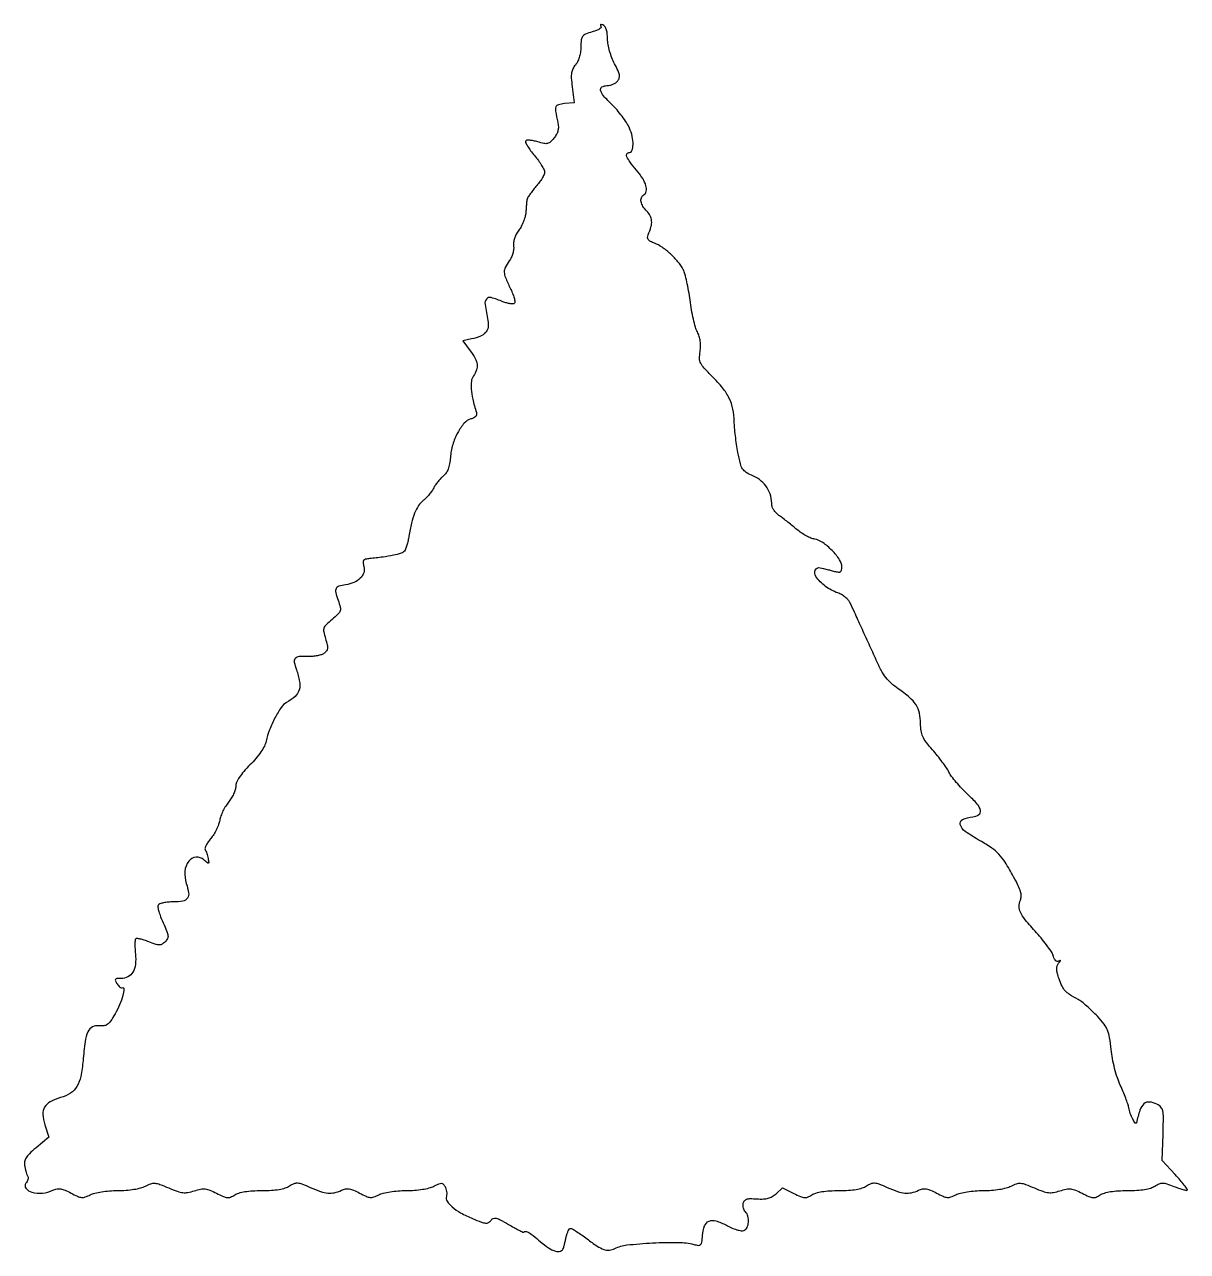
# Model space of a CAD drawing. Extents: x 1 to 400, y 0 to 421.
import ezdxf

# ---------------------------------------------------------------- set-up
doc = ezdxf.new("R2010")
doc.units = 0

msp = doc.modelspace()

# ---------------------------------------------------------------- linework, layer by layer
msp.add_lwpolyline([(198.340017, 420.386905, -0.358684), (198.369812, 419.958724, -0.0922), (197.832491, 419.440188, -0.05201), (196.785071, 418.89515, -0.024551), (195.340017, 418.405366, 0.023792), (193.045784, 417.631642, 0.139652), (192.044093, 416.869592, 0.134919), (191.5766, 415.680939, 0.02166), (191.417703, 413.169417, -0.033262), (191.260592, 411.354876, -0.035973), (190.865133, 409.625334, -0.039028), (190.279151, 408.135423, -0.070826), (189.547656, 407.05266, 0.066513), (188.673004, 405.781655, 0.080844), (188.234511, 404.405984, 0.053663), (188.16036, 402.553461, 0.014271), (188.443402, 399.606699), (189.126898, 394.136181), (185.813449, 393.818091, 0.044164), (183.701179, 393.425038, 0.241673), (182.875194, 392.660938, 0.13188), (182.747935, 391.21521, 0.010802), (183.493207, 387.462634, -0.042559), (183.702386, 385.894228, -0.069893), (183.579518, 384.563019, -0.069879), (183.094617, 383.317001, -0.042525), (182.206564, 382.006768, -0.033632), (180.967212, 380.670795, -0.132191), (179.986149, 380.143973, -0.11168), (178.781671, 380.134933, -0.020715), (176.625073, 380.700232, 0.022837), (175.200663, 381.067157, 0.033421), (173.918998, 381.247293, 0.035356), (172.912292, 381.24944, 0.241718), (172.50067, 381.001085, 0.258927), (172.476076, 380.476502, 0.020087), (173.174848, 379.197543, 0.023437), (174.194775, 377.664583, 0.015516), (175.499688, 376.000373, -0.016443), (176.839867, 374.284643, -0.020136), (177.971783, 372.593978, -0.019027), (178.798768, 371.121247, -0.118958), (179, 370.287401, -0.11353), (178.815921, 369.487143, -0.023394), (178.11875, 368.207832, -0.023486), (177.148434, 366.76709, -0.020219), (176, 365.347219, 0.014479), (174.843074, 363.94995, 0.017726), (173.848061, 362.57713, 0.016373), (173.099968, 361.381201, 0.108809), (172.887018, 360.715204, 0.002302), (172.828468, 360.052371, 0.000549), (172.737402, 358.949714, 0.000565), (172.635632, 357.683046, 0.000559), (172.536343, 356.411481, -0.049249), (172.289293, 355.016053, -0.026762), (171.729185, 353.365531, -0.026404), (170.973216, 351.732146, -0.037612), (170.12235, 350.379357, 0.038437), (169.267527, 349.015292, 0.04118), (168.654021, 347.566841, 0.044591), (168.328305, 346.170798, 0.074638), (168.339023, 344.967876, -0.0712), (168.35701, 343.82602, -0.038421), (168.072555, 342.445558, -0.037167), (167.555643, 341.048234, -0.04606), (166.865999, 339.84563, 0.034435), (165.505865, 337.596463, 0.128128), (165.147355, 335.994603, 0.091749), (165.55813, 334.137374, 0.0129), (167.188606, 330.548691, -0.018154), (167.974305, 328.769975, -0.026799), (168.520821, 327.153679, -0.025134), (168.816981, 325.842945, -0.244017), (168.650441, 325.317108, -0.197437), (168.168736, 325.115975, -0.036872), (167.193682, 325.182413, -0.034485), (165.994904, 325.438783, -0.025499), (164.711835, 325.879146, 0.026145), (160.600522, 327.284262, 0.301313), (159.053098, 326.79152, 0.209405), (158.555132, 324.951907, 0.01395), (159.537008, 319.443118, -0.086581), (159.611247, 317.090979, -0.146659), (158.792, 315.316008, -0.117106), (156.96086, 314.025308, -0.044674), (153.952234, 313.12244), (150.916795, 312.5), (153.458398, 309.05572, -0.031181), (155.188814, 306.376025, -0.096222), (155.862381, 304.337914, -0.120724), (155.650447, 302.469608, -0.064533), (154.566709, 300.398702, 0.119457), (153.849818, 298.56793, 0.053837), (153.777478, 295.972791, 0.038025), (154.322739, 292.499492, 0.015384), (155.567706, 287.866075, -0.10489), (155.63122, 287.113924, -0.142551), (155.362406, 286.491983, -0.110638), (154.733167, 286.004379, -0.04828), (153.732463, 285.6477, 0.154537), (151.416033, 284.219336, 0.05452), (149.178768, 280.967741, 0.050298), (147.450125, 276.800532, 0.054415), (146.646323, 272.481021, -0.024827), (146.365816, 270.246899, -0.045997), (145.884801, 268.48472, -0.057115), (145.189533, 267.124457, -0.07817), (144.260922, 266.112832, 0.034966), (143.392081, 265.316248, 0.020006), (142.454683, 264.244975, 0.019911), (141.593963, 263.086585, 0.031067), (140.958228, 262.018999, -0.034322), (140.305741, 260.939314, -0.020286), (139.390699, 259.742555, -0.020241), (138.375385, 258.616712, -0.032507), (137.413579, 257.753362, 0.081042), (135.749724, 255.940441, 0.048586), (134.387091, 253.346705, 0.038381), (133.286302, 249.90916, 0.020134), (132.424969, 245.5, -0.016933), (132.120085, 243.884422, -0.01839), (131.713297, 242.337594, -0.018191), (131.270034, 241.044809, -0.080361), (130.866468, 240.351383, -0.145311), (129.739199, 239.588839, -0.022967), (127.127119, 238.893356, -0.020717), (123.545103, 238.267903, -0.009912), (118.90222, 237.747529, 0.032542), (117.49468, 237.524927, 0.18598), (116.877223, 237.111801, 0.187633), (116.699624, 236.393591, 0.033209), (116.973313, 235.007395, -0.145426), (116.91586, 232.918917, -0.118315), (115.737497, 231.004984, -0.096027), (113.56233, 229.542509, -0.066933), (110.70143, 228.760601, 0.037778), (108.397845, 228.272868, 0.212676), (107.461234, 227.478714, 0.175899), (107.327232, 226.145557, 0.024735), (108.15092, 223.459183, -0.021626), (108.89039, 221.099885, -0.143186), (108.861126, 219.878388, -0.126829), (108.179498, 218.792866, -0.015541), (106.065874, 216.913853, 0.016879), (103.990666, 215.059033, 0.120759), (103.273043, 213.932783, 0.134702), (103.197541, 212.658109, 0.02288), (103.816001, 210.279536, -0.016107), (104.398099, 208.159121, -0.083726), (104.481037, 206.952827, -0.136734), (104.144012, 206.084414, -0.072673), (103.320782, 205.26394, -0.081472), (102.418065, 204.798504, -0.0296), (101.019709, 204.435064, -0.028414), (99.413987, 204.21159, -0.030168), (97.825305, 204.177977, 0.026207), (94.725803, 204.136943, 0.197263), (93.43539, 203.505363, 0.235107), (93.089623, 202.227641, 0.037375), (93.8082, 199.653869, -0.039317), (94.927724, 195.583124, -0.120409), (94.786053, 192.744978, -0.136811), (93.377919, 190.506308, -0.057158), (90.457768, 188.407466, 0.117092), (88.639601, 186.740213, 0.026914), (86.477846, 183.14798, 0.028482), (84.567845, 178.993954, 0.042768), (83.433297, 175.171625, -0.067537), (82.834466, 173.467503, -0.030724), (81.629361, 171.430469, -0.027157), (79.949125, 169.219984, -0.020291), (77.874006, 166.969244, 0.017302), (75.755051, 164.698341, 0.032594), (74.236284, 162.704784, 0.041002), (73.293557, 160.995061, 0.105881), (73, 159.624344, -0.074414), (72.827242, 158.469982, -0.03267), (72.277839, 157.021036, -0.031422), (71.482495, 155.531949, -0.036545), (70.54158, 154.231784, 0.036579), (69.557377, 152.87161, 0.024803), (68.634018, 151.19601, 0.025046), (67.900023, 149.479037, 0.044908), (67.5, 148, -0.045003), (67.09953, 146.520416, -0.025043), (66.364018, 144.801655, -0.024795), (65.438494, 143.123505, -0.036497), (64.451733, 141.760269, 0.024904), (63.548734, 140.571711, 0.035064), (62.876245, 139.423456, 0.037809), (62.484199, 138.453545, 0.218931), (62.550007, 137.919087, -0.046398), (62.794437, 137.426781, -0.014569), (63.068308, 136.650036, -0.014416), (63.324996, 135.760761, -0.015483), (63.523305, 134.878988, -0.009817), (63.751888, 133.552282, -0.363424), (63.603599, 133.308331, -0.265004), (63.278537, 133.371066, -0.006703), (62.111229, 134.399339, 0.207701), (59.378036, 135.323279, 0.213983), (56.882465, 133.943034, 0.141175), (55.564271, 130.477672, 0.100781), (56.055194, 126.332762, -0.041561), (56.830756, 123.103446, -0.194062), (56.401731, 121.277177, -0.19822), (54.834469, 120.282896, -0.043519), (51.590402, 120, 0.0229), (49.828012, 119.919241, 0.02982), (48.231542, 119.675988, 0.030402), (46.971297, 119.325015, 0.172898), (46.436331, 118.896981, 0.182487), (46.298963, 118.192487, 0.023739), (46.632692, 116.670814, 0.025125), (47.22814, 114.834764, 0.018548), (48.062078, 112.86746, -0.009169), (49.386828, 109.898515, -0.073867), (49.761066, 108.456291, -0.14924), (49.561364, 107.417186, -0.074949), (48.760262, 106.331691, -0.055695), (47.711558, 105.493789, -0.140555), (46.782312, 105.222987, -0.084245), (45.561751, 105.424729, -0.012179), (43.188752, 106.3078, 0.015761), (41.630468, 106.875014, 0.023234), (40.227833, 107.264887, 0.020083), (39.088269, 107.477547, 0.236711), (38.673029, 107.339696, 0.181202), (38.476796, 106.908275, 0.013279), (38.421429, 105.584888, 0.017158), (38.452359, 103.962091, 0.012102), (38.593747, 102.143108, -0.050573), (38.596334, 98.532278, -0.10913), (37.732527, 95.905811, -0.143307), (36.038866, 94.324899, -0.117107), (33.617945, 93.75, 0.020223), (32.249523, 93.694631, 0.215704), (31.774306, 93.431442, 0.275077), (31.724212, 92.94798, 0.031164), (32.269741, 91.939683, 0.034517), (32.750847, 91.276014, 0.052487), (33.261863, 90.780837, 0.068222), (33.725894, 90.509859, 0.240981), (34.05958, 90.536822, -0.606279), (34.659762, 90.179927, -0.053302), (34.291529, 87.930002, -0.033432), (33.15812, 84.680167, -0.031932), (31.586936, 81.558133, -0.016458), (30.047288, 79.118671, -0.08517), (28.945908, 77.97336, -0.130259), (27.760786, 77.505551, -0.060772), (26.097064, 77.513027, 0.153963), (23.844365, 77.103946, 0.164816), (22.307371, 75.483381, 0.074066), (21.311859, 72.077618, 0.013947), (20.606791, 65.612267, -0.028501), (19.851743, 60.164359, -0.086956), (18.51287, 56.693708, -0.114199), (16.316151, 54.424051, -0.070923), (12.935492, 52.862527, 0.046962), (9.339132, 51.405404, 0.14204), (7.444394, 49.600938, 0.15087), (6.872148, 47.136098, 0.0553), (7.526156, 43.579351), (8.821724, 39.274504), (4.476204, 35.6421, 0.015677), (2.195979, 33.611316, 0.065971), (1.045698, 32.18913, 0.104693), (0.580161, 30.871875, 0.077774), (0.617526, 29.32492, 0.012239), (0.843113, 28.23372, 0.012937), (1.118193, 27.175034, 0.012637), (1.401295, 26.27691, 0.055794), (1.638274, 25.776268, -0.14163), (1.75885, 25.344272, -0.064665), (1.67734, 24.758883, -0.056474), (1.422058, 24.120353, -0.049933), (1.021523, 23.525934, 0.353358), (0.99818, 21.783806, 0.163357), (3.020386, 20.455982, 0.086341), (6.703179, 20.142525, 0.085251), (10.293031, 21.087652, -0.059221), (11.679738, 21.530666, -0.086052), (12.961134, 21.555322, -0.064454), (14.4305, 21.130934, -0.020529), (16.48417, 20.136482, 0.01694), (18.755921, 19.016234, 0.084094), (20.128461, 18.656307, 0.106508), (21.383046, 18.812105, 0.035386), (23.094426, 19.548829, -0.060002), (24.643811, 20.127409, -0.021115), (26.97569, 20.588717, -0.019973), (29.689645, 20.897094, -0.018302), (32.5, 21, 0.018165), (35.384952, 21.104844, 0.021467), (38.096914, 21.419692, 0.02338), (40.416479, 21.902602, 0.05637), (42.051896, 22.526836, -0.038096), (43.906213, 23.313223, -0.101669), (45.324994, 23.487608, -0.069952), (46.993631, 23.114436, -0.011641), (50.050795, 21.882803, 0.015384), (52.963068, 20.7348, 0.058459), (54.864633, 20.293689, 0.072886), (56.595309, 20.353177, 0.033083), (58.798559, 20.906417, -0.028439), (60.962944, 21.471299, -0.077312), (62.54151, 21.540982, -0.070834), (64.14523, 21.128692, -0.021152), (66.441244, 20.060748, 0.014566), (68.781913, 18.934314, 0.082955), (70.114111, 18.588651, 0.12112), (71.243626, 18.76251, 0.046596), (72.65606, 19.510298, -0.076026), (74.065617, 20.153819, -0.029614), (76.163091, 20.616935, -0.024796), (78.818345, 20.906214, -0.014735), (82, 21, 0.014514), (85.26753, 21.09487, 0.026664), (87.912192, 21.39062, 0.033012), (89.988075, 21.878168, 0.070958), (91.473032, 22.574287, -0.045721), (93.000405, 23.386346, -0.117453), (94.226653, 23.588579, -0.075172), (95.727393, 23.25228, -0.011491), (98.564967, 22.074287, 0.019908), (102.123185, 20.666848, 0.061362), (104.647155, 20.11758, 0.07914), (106.855777, 20.264095, 0.050878), (109.293031, 21.087652, -0.059221), (110.679738, 21.530666, -0.086052), (111.961134, 21.555322, -0.064454), (113.4305, 21.130934, -0.020529), (115.48417, 20.136482, 0.01694), (117.755921, 19.016234, 0.084094), (119.128461, 18.656307, 0.106508), (120.383046, 18.812105, 0.035386), (122.094426, 19.548829, -0.060002), (123.643811, 20.127409, -0.021115), (125.97569, 20.588717, -0.019973), (128.689645, 20.897094, -0.018302), (131.5, 21, 0.01821), (134.359276, 21.104167, 0.020946), (137.071803, 21.416708, 0.022597), (139.394807, 21.891926, 0.057633), (140.999977, 22.499988, -0.014513), (142.718855, 23.326543, -0.11459), (143.581041, 23.493267, -0.198731), (144.198584, 23.210408, -0.059751), (144.819555, 22.357955, -0.053234), (145.139802, 21.608528, -0.037553), (145.342002, 20.714386, -0.038016), (145.405977, 19.819072, -0.062862), (145.3077, 19.068645, 0.206859), (145.576063, 17.318881, 0.075803), (147.24514, 15.382777, 0.052222), (150.170277, 13.365811, 0.024847), (154.293854, 11.37578, 0.008781), (157.279881, 10.174859, 0.06599), (158.759193, 9.82375, 0.150719), (159.725188, 10.017496, 0.111027), (160.55184, 10.740009, -0.125773), (161.369848, 11.414032, -0.166018), (162.323389, 11.519276, -0.068724), (163.758545, 10.985069, -0.00913), (166.58718, 9.396041, 0.005506), (168.488663, 8.30965, 0.008939), (170.130297, 7.433624, 0.003284), (171.538955, 6.7256, 0.316843), (171.75, 6.758468, -0.243477), (172.477524, 6.975976, -0.081449), (173.552911, 6.58381, -0.041343), (175.115643, 5.526424, -0.00999), (177.510929, 3.519184, 0.031622), (180.371109, 1.32567, 0.078295), (182.760152, 0.216256, 0.149279), (184.459895, 0.24668, 0.244102), (185.447862, 1.25, 0.011017), (185.635651, 1.910977, 0.003177), (185.89684, 2.940625, 0.003194), (186.176579, 4.105472, 0.003398), (186.435529, 5.25, -0.029521), (186.73237, 6.303148, -0.041907), (187.126751, 7.192188, -0.048691), (187.553745, 7.818212, -0.222281), (187.942456, 8, -0.134855), (188.500967, 7.846574, -0.008427), (189.970834, 6.939234, -0.011958), (191.699547, 5.772208, -0.008562), (193.577631, 4.38888, 0.016323), (197.005947, 1.944855, 0.063501), (199.336699, 0.790511, 0.10443), (201.235395, 0.552092, 0.098571), (203.11166, 1.091005, -0.092905), (207.230918, 2.324403, -0.013289), (216.050315, 3.02323, -0.014918), (224.941262, 3.224743, -0.06393), (230.183443, 2.513466, 0.033451), (231.787403, 2.195552, 0.233985), (232.520327, 2.447339, 0.160882), (232.923719, 3.259163, 0.014494), (233.183443, 5.544869, -0.063889), (233.900564, 8.880542, -0.208765), (235.406783, 10.494167, -0.181575), (237.783939, 10.610634, -0.04746), (241.355285, 9.079054, 0.024319), (243.158405, 8.205047, 0.029207), (244.93248, 7.568852, 0.030326), (246.458522, 7.21911, 0.133552), (247.368684, 7.311236, 0.191218), (248.446239, 8.303636, 0.091408), (248.949861, 10.149683, 0.085284), (248.774528, 12.180213, 0.133054), (247.90622, 13.69378, -0.084113), (247.513295, 14.247007, -0.050607), (247.237597, 15.005559, -0.048934), (247.111728, 15.84012, -0.060613), (247.166002, 16.623465, -0.113182), (247.566092, 17.529929, -0.155183), (248.28601, 18.04587, -0.080905), (249.548488, 18.239849, -0.01577), (251.856501, 18.146232, 0.025614), (254.078357, 18.099876, 0.058207), (255.737295, 18.3449, 0.069689), (257.104586, 18.926329, 0.053291), (258.402061, 19.907991), (260.610685, 21.982886), (264.496586, 20.00174, 0.014942), (266.800408, 18.912644, 0.083216), (268.122035, 18.581269, 0.119722), (269.24675, 18.761265, 0.045792), (270.65606, 19.510298, -0.076026), (272.065617, 20.153819, -0.029614), (274.163091, 20.616935, -0.024796), (276.818345, 20.906214, -0.014735), (280, 21, 0.014514), (283.26753, 21.09487, 0.026664), (285.912192, 21.39062, 0.033012), (287.988075, 21.878168, 0.070958), (289.473032, 22.574287, -0.045721), (291.000405, 23.386346, -0.117453), (292.226653, 23.588579, -0.075172), (293.727393, 23.25228, -0.011491), (296.564967, 22.074287, 0.019908), (300.123185, 20.666848, 0.061362), (302.647155, 20.11758, 0.07914), (304.855777, 20.264095, 0.050878), (307.293031, 21.087652, -0.059221), (308.679738, 21.530666, -0.086052), (309.961134, 21.555322, -0.064454), (311.4305, 21.130934, -0.020529), (313.48417, 20.136482, 0.01694), (315.755921, 19.016234, 0.084094), (317.128461, 18.656307, 0.106508), (318.383046, 18.812105, 0.035386), (320.094426, 19.548829, -0.060002), (321.643811, 20.127409, -0.021115), (323.97569, 20.588717, -0.019973), (326.689645, 20.897094, -0.018302), (329.5, 21, 0.018165), (332.384952, 21.104844, 0.021467), (335.096914, 21.419692, 0.02338), (337.416479, 21.902602, 0.05637), (339.051896, 22.526836, -0.038096), (340.906213, 23.313223, -0.101669), (342.324994, 23.487608, -0.069952), (343.993631, 23.114436, -0.011641), (347.050795, 21.882803, 0.015384), (349.963068, 20.7348, 0.058459), (351.864633, 20.293689, 0.072886), (353.595309, 20.353177, 0.033083), (355.798559, 20.906417, -0.028439), (357.962944, 21.471299, -0.077312), (359.54151, 21.540982, -0.070834), (361.14523, 21.128692, -0.021152), (363.441244, 20.060748, 0.014566), (365.781913, 18.934314, 0.082955), (367.114111, 18.588651, 0.12112), (368.243626, 18.76251, 0.046596), (369.65606, 19.510298, -0.076026), (371.065617, 20.153819, -0.029614), (373.163091, 20.616935, -0.024796), (375.818345, 20.906214, -0.014735), (379, 21, 0.014602), (382.232272, 21.094417, 0.025886), (384.881264, 21.387431, 0.03161), (386.965144, 21.864653, 0.073059), (388.418532, 22.538577, -0.042392), (389.881087, 23.328683, -0.107868), (391.057904, 23.561932, -0.076296), (392.461571, 23.318765, -0.014196), (394.924836, 22.413398, 0.011385), (396.548724, 21.80616, 0.017411), (397.984709, 21.361557, 0.012128), (399.16647, 21.070882, 0.255961), (399.502337, 21.169004, 0.369806), (399.5271, 21.490055, 0.007421), (398.468746, 22.89305, 0.013812), (397.100307, 24.555331, 0.008368), (395.394834, 26.449205), (390.867968, 31.310043), (391.183984, 40.357069, 0.00479), (391.328441, 46.057354, 0.053938), (391.120812, 48.307457, 0.138027), (390.458939, 49.597298, 0.088665), (389.106735, 50.615686, 0.092524), (386.534409, 51.366841, 0.212281), (384.658235, 50.747677, 0.129678), (383.25176, 48.580985, 0.02839), (382.094591, 44.25, -0.634175), (381.673128, 44.148585, -0.050551), (380.842402, 45.428859, -0.032313), (379.954499, 47.471982, -0.041516), (379.423306, 49.449903, 0.036065), (379.102383, 50.699, 0.009108), (378.398804, 52.676662, 0.009246), (377.509502, 54.912865, 0.009217), (376.537227, 57.11705, -0.029114), (375.521984, 59.691322, -0.016669), (374.585628, 62.897966, -0.016391), (373.837239, 66.276543, -0.021751), (373.392634, 69.392817, 0.01494), (372.862784, 73.506466, 0.059313), (372.168721, 75.952696, 0.066071), (370.957547, 78.034611, 0.021469), (368.654728, 80.75875, 0.013813), (366.916532, 82.542957, 0.012918), (365.044105, 84.269904, 0.013012), (363.30304, 85.716098, 0.04237), (362.051869, 86.540186, -0.015078), (359.112491, 88.254137, -0.066708), (357.572842, 89.528163, -0.078288), (356.545289, 91.062679, -0.025491), (355.523552, 93.599968, -0.018323), (354.919885, 95.585097, -0.056105), (354.714894, 96.974572, -0.083989), (354.856971, 98.034892, -0.094467), (355.339812, 98.941958, 0.007817), (355.889879, 99.647939, 0.157276), (355.978126, 99.902032, 0.559782), (355.866943, 99.973678, 0.022901), (355.356674, 99.698869, -0.173679), (354.855124, 99.599348, -0.15148), (354.370823, 99.832526, -0.098195), (353.950118, 100.414847, -0.046026), (353.640672, 101.295539, 0.080824), (353.11149, 102.522465, 0.013918), (351.684046, 104.625463, 0.014835), (349.848961, 107.020282, 0.012775), (347.783999, 109.427336, -0.00984), (343.914638, 113.884503, -0.058647), (342.234549, 116.459624, -0.117976), (341.768975, 118.483964, -0.104347), (342.235166, 120.601013, 0.105058), (342.528167, 121.940546, 0.071887), (342.313979, 123.488075, 0.043819), (341.521675, 125.539071, 0.012152), (339.925544, 128.601013, 0.011675), (336.992772, 133.627411, 0.049673), (334.887894, 136.391685, 0.057557), (332.430033, 138.486195, 0.019242), (328.403644, 140.967471, -0.024185), (323.316975, 144.171924, -0.168438), (321.618829, 146.518049, -0.377583), (322.398609, 148.221549, -0.074283), (325.921672, 149.200965, 0.117103), (327.996363, 149.972434, 0.309116), (328.558076, 151.370456, 0.128189), (327.446437, 153.545196, 0.022916), (324.233956, 156.836064, -0.014872), (322.211972, 158.841822, -0.013852), (320.262782, 161.011219, -0.013983), (318.638697, 163.034781, -0.04478), (317.722423, 164.5, 0.030574), (316.861386, 165.967942, 0.010486), (315.443383, 167.985701, 0.010377), (313.781947, 170.151814, 0.011816), (312.100488, 172.15345, -0.017203), (309.914551, 174.81328, -0.056849), (308.750334, 176.755772, -0.070109), (308.183259, 178.681558, -0.036612), (308, 181.180944, 0.054678), (307.609037, 184.745417, 0.088269), (306.438692, 187.555949, 0.072606), (304.185213, 190.14812, 0.026903), (300.344857, 193.106741, -0.031873), (297.946771, 194.992484, -0.045786), (296.107554, 196.969922, -0.040291), (294.501585, 199.436443, -0.018546), (292.800393, 202.874165, 0.000774), (290.313211, 208.384555, 0.00067), (287.687347, 214.157678, 0.00066), (285.313345, 219.340431, 0.002258), (283.749679, 222.702155, 0.075732), (283.131255, 223.623671, 0.039087), (282.113466, 224.572646, 0.037725), (280.889454, 225.404436, 0.046542), (279.635, 225.977395, -0.076781), (275.396348, 228.231118, -0.077994), (272.061421, 231.648616, -0.263718), (271.841646, 233.800003, -0.364663), (273.5, 234.616577), (274.638074, 234.335893), (276, 234, -0.042553), (277.361926, 233.664107), (278.5, 233.383423, 0.029437), (279.835334, 233.136364, 0.16878), (280.529072, 233.28446, 0.210979), (280.893504, 233.805648, 0.048626), (281, 234.898108, 0.15168), (280.229225, 237.380453, 0.042959), (277.630176, 240.54243, 0.043592), (274.451819, 243.273261, 0.114817), (271.696358, 244.418969, -0.057188), (270.388637, 244.794539, -0.024593), (268.746316, 245.573932, -0.023946), (267.060601, 246.584756, -0.029112), (265.590692, 247.693506, 0.005228), (264.1333, 248.906175, 0.00376), (262.481864, 250.230801, 0.003797), (260.891322, 251.467551, 0.008188), (259.644334, 252.390073, -0.038979), (258.632537, 253.239678, -0.040263), (257.776773, 254.227456, -0.043586), (257.184468, 255.201576, -0.115306), (257, 255.990849, 0.065915), (256.573383, 259.212902, 0.075408), (255.324783, 262.05599, 0.076416), (253.306257, 264.371979, 0.070223), (250.629539, 266.054498, -0.029995), (248.179123, 267.333084, -0.113627), (246.942887, 268.525072, -0.084897), (246.168542, 270.31674, -0.012471), (245.327313, 274.194666, -0.009806), (244.861727, 276.922261, -0.007619), (244.458882, 279.905681, -0.007713), (244.16849, 282.699974, -0.018434), (244.061662, 284.782119, 0.047766), (243.593175, 289.029441, 0.062341), (242.328163, 292.724587, 0.055541), (240.059052, 296.301395, 0.029098), (236.521842, 300.218531, -0.011044), (233.692639, 303.132913, -0.073246), (232.547279, 304.799021, -0.112376), (232.16692, 306.407494, -0.041764), (232.342341, 308.739423, 0.033871), (232.50995, 310.57928, 0.039763), (232.41134, 312.327294, 0.04155), (232.046096, 313.969183, 0.044188), (231.41928, 315.492949, -0.049786), (230.763899, 317.138154, -0.012872), (230.046121, 319.904613, -0.012966), (229.387534, 323.117424, -0.01288), (228.894727, 326.367191, 0.011569), (228.41442, 329.591526, 0.01226), (227.793192, 332.728043, 0.011936), (227.128733, 335.397853, 0.053497), (226.539905, 336.895134, 0.052875), (224.759376, 339.570403, 0.034172), (222.190531, 342.266688, 0.034423), (219.325065, 344.548375, 0.060667), (216.648345, 345.95028, -0.030092), (215.282969, 346.562376, -0.111243), (214.566903, 347.169412, -0.167972), (214.338458, 347.874781, -0.094916), (214.526941, 348.763898, 0.031078), (215.490733, 351.523336, 0.081823), (215.721246, 353.598887, 0.105942), (215.259199, 355.309778, 0.07779), (214.097868, 356.902132, -0.052138), (212.750156, 358.56459, -0.096137), (212.098324, 360.17156, -0.13687), (212.204554, 361.524009, -0.168258), (213, 362.5, 0.210283), (213.863159, 363.754407, 0.119114), (213.771301, 365.629809, 0.071928), (212.646597, 368.084371, 0.030693), (210.5, 371, -0.012973), (208.298168, 373.778871, -0.058284), (207.255482, 375.567969, -0.194036), (207.228205, 376.544325, -0.313564), (207.883369, 377, 0.309781), (208.929359, 377.716849, 0.086643), (209.337223, 379.76767, 0.062344), (209.052808, 382.572277, 0.05001), (208.081647, 385.449493, 0.035983), (207.085709, 387.283876, 0.017661), (205.5742, 389.471342, 0.017424), (203.836173, 391.643552, 0.024206), (202.123098, 393.452948, -0.020785), (199.242786, 396.453837, -0.116214), (198.197553, 398.404308, -0.336849), (198.660294, 399.532394, -0.133715), (200.377555, 400, 0.057584), (201.383957, 400.116292, 0.043584), (202.441286, 400.463394, 0.044563), (203.389507, 400.973286, 0.074041), (204.064328, 401.57751, 0.095926), (204.622822, 402.596298, 0.122153), (204.694431, 403.662096, 0.067633), (204.236749, 405.085619, 0.013461), (203.016284, 407.470191, -0.031533), (202.077677, 409.479894, -0.024332), (201.304627, 411.772406, -0.024756), (200.775659, 414.061714, -0.039759), (200.579512, 416.054824, 0.022861), (200.455907, 417.97346, 0.052885), (200.14726, 419.381976, 0.07729), (199.663051, 420.321982, 0.159924), (199, 420.799049, 0.03089), (198.454262, 420.935362, 0.187459), (198.173285, 420.882022, 0.387217), (198.12167, 420.698172, 0.0734)], format="xyb", close=True)

doc.saveas('drawing.dxf')
